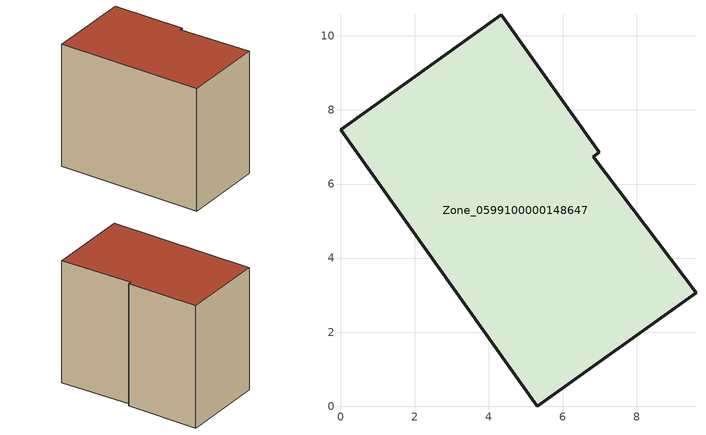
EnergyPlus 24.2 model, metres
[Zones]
Zone_0599100000148647
 floor ground (C_G): 0,7.47 4.34,10.57 6.99,6.86 6.82,6.73 9.6,3.06 5.32,0 z0
 wall outside (C_F): 4.34,10.57 0,7.47 5.32,0 9.6,3.06 6.82,6.73 6.99,6.86 4.34,10.57 z0:7.83
 roof outside (C_R): 5.32,0 9.6,3.06 6.82,6.73 6.99,6.86 4.34,10.57 0,7.47 z7.83
[BUILDING]
Pand.0599100000148647: North Axis=0; Terrain=City; Loads Convergence Tolerance Value=0.04; Temperature Convergence Tolerance Value=0.4; Solar Distribution=FullExterior; Maximum Number of Warmup Days=25; Minimum Number of Warmup Days=1
[Site:Location]
Rotterdam.The.Hague.AP_ZH_NLD Design_Conditions: Latitude=51.96; Longitude=4.45; Time Zone=1; Elevation=-4.5
[SITE:GROUNDTEMPERATURE:BUILDINGSURFACE]
18, 18, 18, 18, 18, 18, 18, 18, 18, 18, 18, 18
[MATERIAL] Thermal Absorptance=0.9; Solar Absorptance=0.7; Visible Absorptance=0.7
Name | Roughness | Thickness | Conductivity | Density | Specific Heat
G.TC.1975-1991 | MediumSmooth | 0.15 | 0.288461 | 540 | 1210
F.TC.1975-1991 | Rough | 0.3 | 0.230769 | 1920 | 840
R.TC.1975-1991 | MediumRough | 0.2 | 0.153846 | 1500 | 1000
[CONSTRUCTION]
C_G: G.TC.1975-1991
C_F: F.TC.1975-1991
C_R: R.TC.1975-1991
[ZONE]
Zone_0599100000148647: Type=1; Multiplier=1; Ceiling Height=Autocalculate; Volume=Autocalculate; Floor Area=autocalculate; Part of Total Floor Area=Yes
[ZONEINFILTRATION:DESIGNFLOWRATE]
Infil_Zone_0599100000148647: Zone or ZoneList or Space or SpaceList=Zone_0599100000148647; Schedule=AlwaysOn; Design Flow Rate Calculation Method=Flow/Area; Flow Rate per Floor Area=0.003; Constant Term Coefficient=1; Temperature Term Coefficient=0; Velocity Term Coefficient=0; Velocity Squared Term Coefficient=0
[HVACTEMPLATE:ZONE:IDEALLOADSAIRSYSTEM]
Zone_0599100000148647: Maximum Heating Supply Air Temperature=50; Minimum Cooling Supply Air Temperature=13; Maximum Heating Supply Air Humidity Ratio=0.0156; Minimum Cooling Supply Air Humidity Ratio=0.0077; Heating Limit=NoLimit; Cooling Limit=NoLimit; Dehumidification Control Type=ConstantSensibleHeatRatio; Cooling Sensible Heat Ratio=0.7; Dehumidification Setpoint=60; Humidification Control Type=None; Humidification Setpoint=30; Outdoor Air Method=None; Outdoor Air Flow Rate per Person=0.00944; Outdoor Air Flow Rate per Zone Floor Area=0; Outdoor Air Flow Rate per Zone=0; Demand Controlled Ventilation Type=None; Outdoor Air Economizer Type=NoEconomizer; Heat Recovery Type=None; Sensible Heat Recovery Effectiveness=0.7; Latent Heat Recovery Effectiveness=0.65
[ZONECONTROL:THERMOSTAT]
ThermostatControl_Zone_0599100000148647: Zone or ZoneList=Zone_0599100000148647; Control Type Schedule=DualSetpointControlType; Control 1=Thermostat_Zone_0599100000148647; Temperature Difference Between Cutout And Setpoint=0
[THERMOSTATSETPOINT:DUALSETPOINT]
Thermostat_Zone_0599100000148647: Heating Setpoint Temperature Schedule=HeatingSetpoint_Zone_0599100000148647; Cooling Setpoint Temperature Schedule=CoolingSetpoint_Zone_0599100000148647
[SCHEDULE:COMPACT]
HeatingSetpoint_Zone_0599100000148647: Through: 12/31, For: AllDays, Until: 24:00, 21
CoolingSetpoint_Zone_0599100000148647: Through: 12/31, For: AllDays, Until: 24:00, 24
DualSetpointControlType: Through: 12/31, For: AllDays, Until: 24:00, 4
AlwaysOn: Through: 12/31, For: AllDays, Until: 24:00, 1
